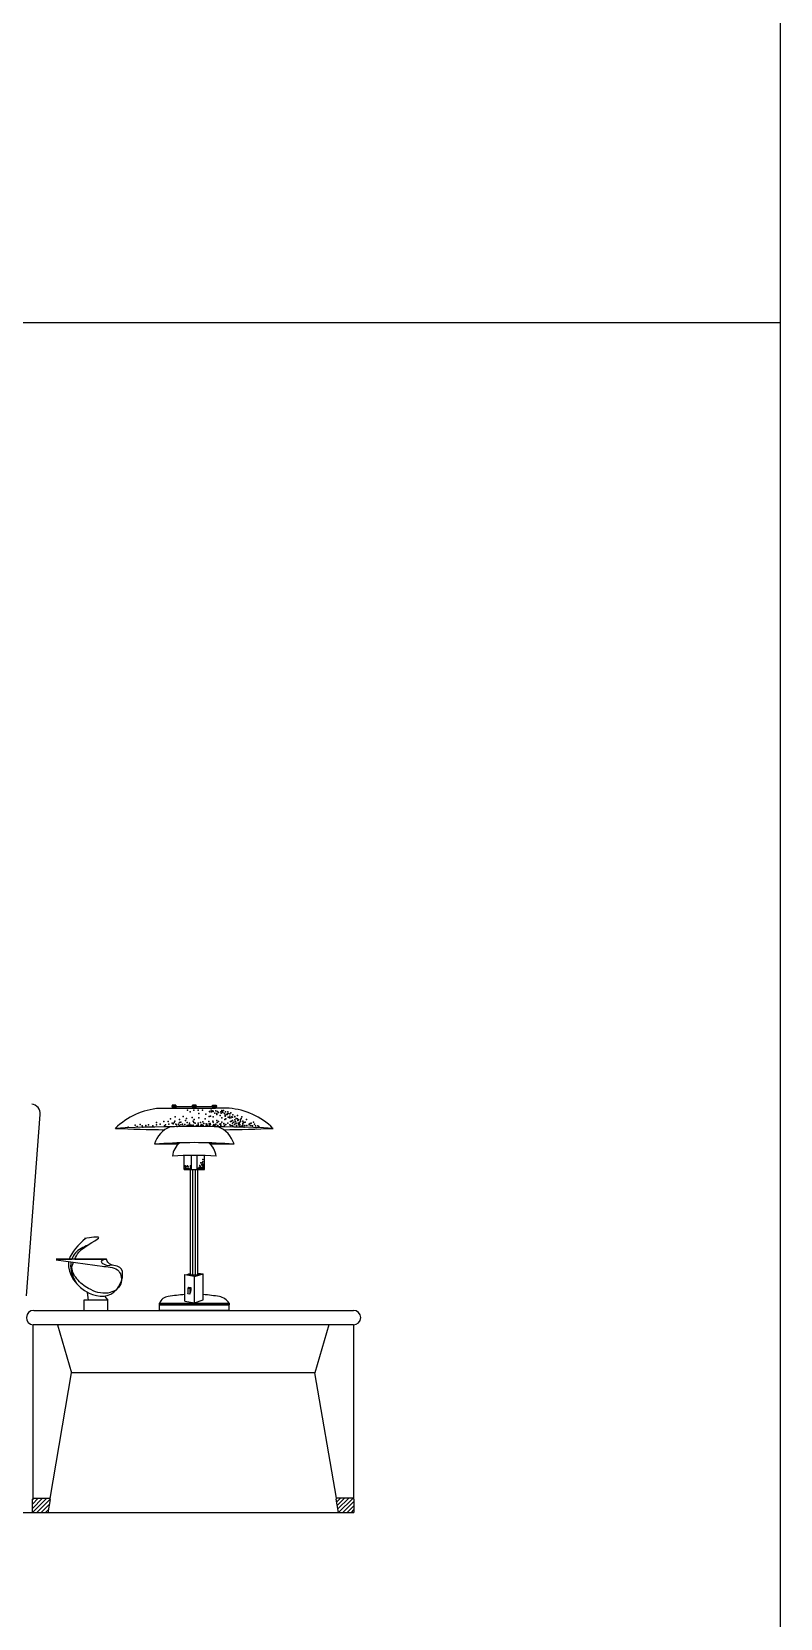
# Model space of a CAD drawing. Header units: millimetres. Extents: x 6388 to 59789, y -18725 to 8137.
# Drawn here: x 58233 to 59789, y -1996 to 1301 of the extents above; entities that cross this region are included whole.
import ezdxf

# ---------------------------------------------------------------- set-up
doc = ezdxf.new("R2010")
doc.units = ezdxf.units.MM
doc.layers.add('www.cad-blocks.net', color=7, linetype='Continuous')
doc.styles.get("Standard").update_dxf_attribs({"font": 'arial.ttf'})

# ---------------------------------------------------------------- blocks, each defined once
blk = doc.blocks.new('A$C544B0AC2')
for p, q in [((2395, 450.5), (2423.6, 827.8)), ((2671.5, 840.6), (2783.4, 840.6)), ((2697.4, 844), (2706.6, 844)), ((2705.9, 846.9), (2698.1, 846.9)), ((2698.1, 846.9), (2698.1, 846)), ((2698.1, 846), (2705.9, 846)), ((2699.6, 842.9), (2699.6, 840.6)), ((2699.6, 842.9), (2704.4, 842.9)), ((2704.4, 840.6), (2699.6, 840.6)), ((2704.4, 840.6), (2704.4, 842.9)), ((2705.9, 846), (2705.9, 846.9)), ((2708.1, 844.4), (2739, 844.4)), ((2739.3, 844), (2748.5, 844)), ((2747.8, 846.9), (2740, 846.9)), ((2740, 846.9), (2740, 846)), ((2740, 846), (2747.8, 846)), ((2741.5, 842.9), (2746.3, 842.9)), ((2741.5, 842.9), (2741.5, 840.6)), ((2746.3, 840.6), (2741.5, 840.6)), ((2746.3, 840.6), (2746.3, 842.9)), ((2747.8, 846), (2747.8, 846.9)), ((2748.8, 844.4), (2779.8, 844.4)), ((2790.4, 844), (2781.2, 844)), ((2781.9, 846), (2781.9, 846.9)), ((2781.9, 846.9), (2789.8, 846.9)), ((2789.8, 846), (2781.9, 846)), ((2783.4, 840.6), (2783.4, 842.9)), ((2788.3, 842.9), (2783.4, 842.9)), ((2783.4, 840.6), (2788.3, 840.6)), ((2788.3, 842.9), (2788.3, 840.6)), ((2816.4, 840.6), (2788.3, 840.6)), ((2789.8, 846.9), (2789.8, 846)), ((2661.3, 766.6), (2711.1, 766.6)), ((2776.8, 766.6), (2826.6, 766.6)), ((2723, 713.4), (2723, 742.3)), ((2738.2, 713.4), (2738.2, 742.6)), ((2749.9, 713.4), (2749.9, 742.6)), ((2764.9, 713.4), (2764.9, 742.3)), ((2723, 713.4), (2746.7, 713.4)), ((2736.2, 494.7), (2736.2, 713.4)), ((2741.2, 494.2), (2741.2, 713.4)), ((2746.7, 494.3), (2746.7, 713.4)), ((2746.7, 713.4), (2764.9, 713.4)), ((2751.7, 494.9), (2751.7, 713.4)), ((2561.3, 526.7), (2457.1, 526.7)), ((2457.1, 526.7), (2489.4, 526.7)), ((2457.1, 525.6), (2557.1, 511.8)), ((2495.4, 526.7), (2561.3, 526.7)), ((2724.3, 494.8), (2736.2, 496.8)), ((2724.3, 439.7), (2724.3, 494.9)), ((2744.3, 491.2), (2724.3, 494.8)), ((2744.3, 491.2), (2762.8, 496.4)), ((2751.7, 497.3), (2762.8, 496.4)), ((2762.8, 442.4), (2762.8, 496.4)), ((2731, 466.9), (2735.1, 466.2)), ((2732.3, 468.7), (2736.5, 468)), ((2736.7, 468), (2736.7, 462.1)), ((2744.3, 436.2), (2744.3, 491.2)), ((2564.5, 441.7), (2514.5, 441.7)), ((2514.5, 441.7), (2514.5, 420.5)), ((2524.1, 441.7), (2522, 457.6)), ((2564.5, 441.7), (2524.1, 441.7)), ((2557.1, 450.2), (2564.5, 441.7)), ((2564.5, 420.5), (2564.5, 441.7)), ((2671.5, 435.4), (2816.4, 435.4)), ((2671.5, 432), (2671.5, 435.4)), ((2671.5, 435.4), (2671.5, 432)), ((2671.5, 432), (2815.9, 432)), ((2671.5, 420.5), (2671.5, 432)), ((2816.4, 432), (2671.5, 432)), ((2724.3, 439.7), (2744.3, 436.2)), ((2735, 454.1), (2730.9, 454.8)), ((2744.3, 436.2), (2762.8, 442.4)), ((2815.9, 432), (2815.9, 420.5)), ((2816.4, 435.4), (2816.4, 432)), ((2816.4, 432), (2816.4, 435.4)), ((2410, 420.5), (3075, 420.5)), ((2815.9, 420.5), (2671.5, 420.5)), ((2409, 29.9), (2409, 390.5)), ((3075, 390.5), (2409, 390.5)), ((2459.9, 390.5), (2489, 290.5)), ((3024.1, 390.5), (2995, 290.5)), ((3075, 390.5), (3075, 30.2)), ((2444, 29.3), (2489, 290.5)), ((2995, 290.5), (2489, 290.5)), ((3039.9, 30), (2995, 290.5)), ((14, 0.5), (3076, 0.5)), ((2407.6, 26.8), (2410.8, 30)), ((2407.6, 18), (2419.7, 30)), ((2407.6, 9.1), (2428.5, 30)), ((2407.6, 0), (2407.6, 28)), ((2407.8, 0.5), (2437.4, 30)), ((2409.6, 30), (2442.5, 30)), ((2416.7, 0.5), (2444.4, 28.2)), ((2425.5, 0.5), (2442.7, 17.7)), ((2434.3, 0.5), (2440.9, 7)), ((2444.4, 27.7), (2439.7, 0)), ((3044, 0.5), (3039.2, 28.1)), ((3040.1, 22.9), (3047.7, 30.5)), ((3074, 30.5), (3041.2, 30.5)), ((3041.4, 15.3), (3056.5, 30.5)), ((3042.7, 7.8), (3065.4, 30.5)), ((3044.2, 0.5), (3074.2, 30.5)), ((3053.1, 0.5), (3076, 23.4)), ((3061.9, 0.5), (3076, 14.6)), ((3070.7, 0.5), (3076, 5.7)), ((3076, 28.5), (3076, 0.5))]:
    blk.add_line(p, q)
for centre, radius, start, end in [((2403.6, 829.3), 20, 355.6718, 83.1775), ((2683.3, 693.1), 147.9, 94.5684, 134.4055), ((2698.3, 844.8), 1.25, 101.6152, 217.7858), ((2697.1, 840.8), 3.19, 40.6856, 86.9076), ((2714.3, 833.3), 12.7, 119.1208, 140.785), ((2706.8, 840.8), 3.19, 93.0924, 139.3144), ((2705.7, 844.8), 1.25, 322.2142, 78.3848), ((2740.2, 844.8), 1.25, 101.6154, 217.7857), ((2739.1, 840.8), 3.19, 40.6856, 86.9076), ((2748.8, 840.8), 3.19, 93.0924, 139.3144), ((2747.6, 844.8), 1.25, 322.2143, 78.3846), ((2773.6, 833.3), 12.7, 39.7695, 60.8792), ((2782.2, 844.8), 1.25, 101.6154, 217.7857), ((2781, 840.8), 3.19, 40.6856, 86.9076), ((2790.7, 840.8), 3.19, 93.0924, 139.3144), ((2789.5, 844.8), 1.25, 322.2143, 78.3846), ((2805.4, 696.2), 144.8, 45.1433, 85.6571), ((2744, -2754.5), 3557.1, 87.355, 92.645), ((2754.6, 5299), 4503.6, 267.776, 269.0833), ((2714.9, 750.3), 56, 111.8061, 163.0823), ((2773, 750.3), 56, 16.9177, 68.1939), ((2733.3, 5299), 4503.6, 270.9167, 272.224), ((2744, -215), 984.2, 85.7804, 94.2196), ((2742.4, 735), 44.5, 130.1548, 171.8287), ((2745.5, 735), 44.5, 8.1713, 49.8452), ((2744, -16.1), 758.8, 86.5578, 93.4422), ((2743.4, 540.1), 45.9, 261.0033, 280.3772), ((2732.6, 467.1), 1.67, 100.6342, 204.3536), ((2678.6, 461.3), 52.7, 352.9549, 5.5761), ((2690.5, 460.8), 45, 351.4166, 6.1834), ((2717.7, 462.1), 19, 335.1409, 359.9855), ((2736.7, 466.3), 1.67, 90, 204.3536), ((2691.4, 428), 21.2, 94.0713, 159.6544), ((2743, 155.8), 298.1, 93.602, 100.2614), ((2743, 155.8), 298.1, 79.7386, 86.202), ((2792, 421.4), 28.1, 29.9791, 81.5936), ((2410, 405.5), 15, 90, 266.1774), ((3075, 405.5), 15, 270, 90), ((2409.6, 28), 2, 90, 180), ((2442.5, 28), 2, 350.2176, 90), ((3041.2, 28.5), 2, 90, 189.7824), ((3074, 28.5), 2, 0, 90)]:
    blk.add_arc(centre, radius, start, end)
blk.add_open_spline([(2517.7, 570.2), (2503.2, 556.4), (2488.7, 542.6), (2484, 526.7)], degree=3)
for points, knots in [([(2495.4, 526.7), (2497.5, 531.8), (2506.2, 551.8), (2567.4, 577.2), (2529.5, 572.1), (2515.6, 570.2)], [136.132183, 136.132183, 136.132183, 136.132183, 147.226606, 180.988529, 200.496136, 200.496136, 200.496136, 200.496136]), ([(2523, 556.4), (2513.1, 551.9), (2498.6, 545.4), (2491, 531.4), (2489.4, 526.7)], [0, 0, 0, 0, 20.62058, 30.054702, 30.054702, 30.054702, 30.054702]), ([(2482.9, 522.1), (2482.8, 521.5), (2479.3, 497.6), (2514, 447.6), (2586.5, 446.9), (2603.8, 515.1), (2567.2, 513.2), (2562.5, 524), (2561.3, 526.7)], [38.626641, 38.626641, 38.626641, 38.626641, 39.881801, 89.959295, 127.798824, 157.940855, 174.456676, 180.055182, 180.055182, 180.055182, 180.055182]), ([(2487.9, 521.4), (2487.3, 518.6), (2485.4, 502.4), (2492.6, 487.9), (2499.5, 476)], [33.559119, 33.559119, 33.559119, 33.559119, 39.068987, 64.646446, 64.646446, 64.646446, 64.646446]), ([(2556, 511.8), (2568.1, 511), (2590.2, 509.4), (2596.6, 470.6), (2561.3, 450.1), (2525.5, 463.2), (2499.3, 483.1), (2486.6, 506.7), (2491.8, 518.1), (2492.9, 520.7)], [0, 0, 0, 0, 21.09917, 38.676394, 60.076876, 87.213349, 107.936622, 126.385163, 131.817526, 131.817526, 131.817526, 131.817526])]:
    blk.add_open_spline(points, degree=3, knots=knots)
blk.add_spline([(2561.3, 526.7), (2550.7, 522.4), (2554.9, 517.1), (2573, 515)], degree=3)
for p in [(2730, 836.4), (2735.5, 833), (2743.3, 836.4), (2752.2, 836.4), (2753.4, 829.7), (2761.2, 836.4), (2767.8, 828.6), (2775.6, 834.2), (2776.2, 833), (2779, 836.4), (2780.1, 833), (2782.3, 835.3), (2783.5, 834.1), (2786.8, 830.8), (2789, 835.3), (2791.2, 829.7), (2791.2, 827.5), (2792.3, 834.2), (2794, 832), (2797.9, 825.3), (2799.2, 833), (2800.1, 830.8), (2801.3, 836.2), (2802.3, 834.2), (2803.5, 831.9), (2804.5, 836.2), (2806.6, 829.9), (2807.9, 826.4), (2808.7, 833), (2811.3, 827.5), (2812.4, 827.5), (2812.9, 828.8), (2813.9, 833), (2814.6, 829.7), (2818.1, 828.8), (2820.2, 830.9), (2824.4, 826.7), (2833.8, 825.7), (2606.5, 801.6), (2621.2, 805.8), (2625.4, 802.7), (2631.7, 806.9), (2635.4, 804.1), (2636.9, 801.6), (2643.1, 805.2), (2648.7, 806.4), (2657.6, 804.1), (2665.4, 810.8), (2665.4, 806.4), (2673.2, 807.5), (2681, 813), (2682.1, 804.1), (2684.3, 806.4), (2689.9, 813), (2691, 807.5), (2694.5, 818.4), (2697.7, 809.7), (2699.9, 808.6), (2702.2, 810.8), (2703.3, 814.1), (2703.9, 822.6), (2705.3, 807.6), (2707, 805.9), (2708.1, 802.7), (2711.3, 807.9), (2712.3, 804.8), (2713.3, 810.8), (2713.4, 817.3), (2715.7, 812), (2715.7, 805.9), (2719.6, 807.9), (2719.6, 803.7), (2720.7, 823.6), (2721.7, 803.7), (2724.4, 806.7), (2725.5, 815.2), (2728, 819.4), (2728.9, 810.8), (2729.1, 804.8), (2732.2, 805.8), (2734, 809.4), (2734.9, 805.9), (2737.5, 805.8), (2739.3, 805), (2739.5, 821.5), (2741.6, 805.8), (2741.9, 813.7), (2743.3, 810.8), (2743.7, 817.3), (2745.8, 810), (2748.9, 805.2), (2752.1, 810), (2752.1, 806.9), (2752.1, 804.8), (2753.2, 820.5), (2756.7, 810.8), (2757.4, 805.8), (2759.4, 806.9), (2760, 806.4), (2761.9, 812.8), (2762.6, 804.8), (2763.6, 809), (2766.8, 818.4), (2768.9, 808.6), (2768.9, 805.2), (2770.1, 807.5), (2771, 804.8), (2774.1, 813.1), (2775, 808.5), (2775.2, 823.6), (2775.2, 804.8), (2777.2, 809), (2777.9, 824.1), (2777.9, 806.4), (2782.8, 813.7), (2783.4, 823), (2783.5, 812.1), (2783.5, 804.8), (2784.6, 806.9), (2784.6, 803.7), (2786.7, 805.8), (2789, 807.5), (2789, 806.4), (2791.2, 815.2), (2791.9, 811), (2793, 804.8), (2794, 813.1), (2796.8, 807.5), (2799, 808.6), (2799.2, 804.8), (2801.2, 820.8), (2801.3, 812.1), (2805.5, 809), (2805.7, 808.6), (2806.6, 804.8), (2807.6, 817.3), (2807.9, 824.1), (2809.7, 818.4), (2809.7, 806.9), (2813.5, 809.7), (2814.6, 821.9), (2817, 820.5), (2817.9, 824.1), (2817.9, 806.4), (2819, 813), (2820.2, 820.8), (2820.2, 805.2), (2821.2, 814.2), (2822.4, 823), (2823.3, 804.8), (2823.5, 821.9), (2823.5, 815.2), (2823.5, 809.7), (2824.4, 803.7), (2826.5, 812.1), (2827.5, 806.9), (2828, 823), (2828, 816.4), (2828.6, 823.6), (2828.6, 807.9), (2829.6, 813.1), (2831.3, 819.7), (2831.3, 809.7), (2831.7, 804.8), (2833.8, 818.4), (2834.6, 815.2), (2834.9, 810), (2835.7, 816.4), (2835.7, 806.4), (2838, 810.8), (2838, 807.5), (2839, 806.9), (2839, 803.7), (2840.1, 816.3), (2840.2, 813), (2841.3, 819.7), (2842.2, 803.7), (2843.2, 822.6), (2844.7, 814.1), (2844.7, 809.7), (2844.7, 809.7), (2844.7, 807.5), (2844.7, 805.2), (2846.9, 810.8), (2847.4, 801.6), (2849.1, 805.2), (2849.5, 812.1), (2852.7, 817.3), (2853.6, 805.2), (2858, 807.5), (2858, 806.4), (2860, 809), (2861.3, 805.2), (2862.1, 810), (2864.7, 804.1), (2867.3, 812.1), (2869.4, 807.9), (2871.4, 804.1), (2872.5, 800.8), (2875.8, 804.1), (2878, 803), (2757.4, 727.2), (2760.5, 727.2), (2761.6, 734.5), (2761.6, 729.3), (2724.7, 715.1), (2725.1, 721.2), (2725.1, 714.1), (2725.4, 718.5), (2726.7, 716.5), (2727.7, 719.5), (2727.7, 714.5), (2727.7, 714.5), (2729.4, 714.5), (2729.7, 721.2), (2730.7, 715.8), (2730.7, 713.8), (2731.4, 718.8), (2732.4, 715.1), (2732.7, 714.8), (2735.4, 714.8), (2735.8, 720.8), (2735.8, 716.5), (2735.8, 714.1), (2736.4, 719.2), (2736.8, 720.2), (2736.8, 713.5), (2737.1, 717.2), (2737.4, 714.8), (2752.1, 715.7), (2752.1, 714.8), (2753.1, 714.5), (2754.2, 717.8), (2754.5, 715.5), (2754.5, 715.1), (2755.3, 722), (2756.2, 715.1), (2756.3, 719.9), (2756.3, 716.7), (2756.3, 714.7), (2756.8, 717.5), (2757.8, 716.5), (2759.2, 715.1), (2759.5, 724.1), (2759.5, 717.8), (2759.8, 716.1), (2760.2, 717.8), (2760.5, 722), (2760.5, 715.7), (2760.5, 714.1), (2760.8, 717.5), (2761.6, 724.1), (2761.8, 718.2), (2761.8, 715.1), (2762.2, 715.1), (2762.6, 717.8), (2762.8, 721.5), (2763.2, 724.8), (2763.2, 719.2), (2763.7, 718.8), (2763.9, 724.2), (2763.9, 716.5), (2763.9, 715.1), (2731.3, 495.5), (2732.5, 495.8), (2732.5, 495.4), (2733.1, 495.8), (2733.6, 495.8), (2733.9, 495.2), (2734.1, 495.8), (2734.4, 495.7), (2734.7, 495.2), (2734.8, 495.7), (2734.8, 495.1), (2735, 496.1), (2735, 495.8), (2735.1, 495.1), (2735.3, 495.8), (2735.6, 495.7), (2735.7, 495.1), (2735.9, 496.1), (2735.9, 495.4), (2736.2, 494.9), (2752, 494.8), (2752.3, 496.5), (2752.3, 496.4), (2752.3, 496), (2752.3, 495.5), (2752.3, 495.5), (2752.5, 495.2), (2752.9, 495.8), (2753, 496.5), (2753, 495.5), (2753.2, 496), (2753.3, 496.1), (2753.5, 496.5), (2753.5, 495.8), (2754.1, 496.4), (2754.1, 496.1), (2754.1, 495.8), (2754.2, 496.5), (2754.7, 496.4), (2755, 496.7), (2755, 496.2), (2755, 496), (2755.6, 496.4), (2756, 496.4)]:
    blk.add_point(p)
at = {"width": 0.8, "flags": 9}
for tag, p, height in [('YSIZE', (1329.9, 1639.1), 0.00875), ('XSIZE', (1329.9, 1639.1), 0.00875), ('YSIZE', (1452.9, 1624.3), 0.00525), ('XSIZE', (1452.9, 1624.3), 0.00525), ('YSIZE', (1329.9, 1320.5), 0.00875), ('XSIZE', (1329.9, 1320.5), 0.00875), ('YSIZE', (1452.9, 1305.7), 0.00525), ('XSIZE', (1452.9, 1305.7), 0.00525)]:
    blk.add_attdef(tag, p, '', height=height, dxfattribs=at)
at = {"text_generation_flag": 4, "width": 0.8, "flags": 9}
for tag, p, height in [('YSIZE', (1638.1, 1624.3), 0.00525), ('XSIZE', (1638.1, 1624.3), 0.00525), ('YSIZE', (1761.1, 1639.1), 0.00875), ('XSIZE', (1761.1, 1639.1), 0.00875), ('YSIZE', (1761.1, 1320.5), 0.00875), ('XSIZE', (1761.1, 1320.5), 0.00875), ('YSIZE', (1638.1, 1305.7), 0.00525), ('XSIZE', (1638.1, 1305.7), 0.00525)]:
    blk.add_attdef(tag, p, '', height=height, rotation=180, dxfattribs=at)
blk = doc.blocks.new('FORMAT')
at = {"color": 155, "true_color": 0x546d8e}
for p, q in [((59789.4, 8137.1), (59789.4, -18724.9)), ((10116.5, 697.3), (59789.4, 697.3))]:
    blk.add_line(p, q, dxfattribs=at)

msp = doc.modelspace()

# ---------------------------------------------------------------- block references
msp.add_blockref('A$C544B0AC2', (55826.9, -1776.9))
at = {"layer": 'www.cad-blocks.net'}
msp.add_blockref('FORMAT', (0, 0), dxfattribs=at)

doc.saveas('drawing.dxf')
